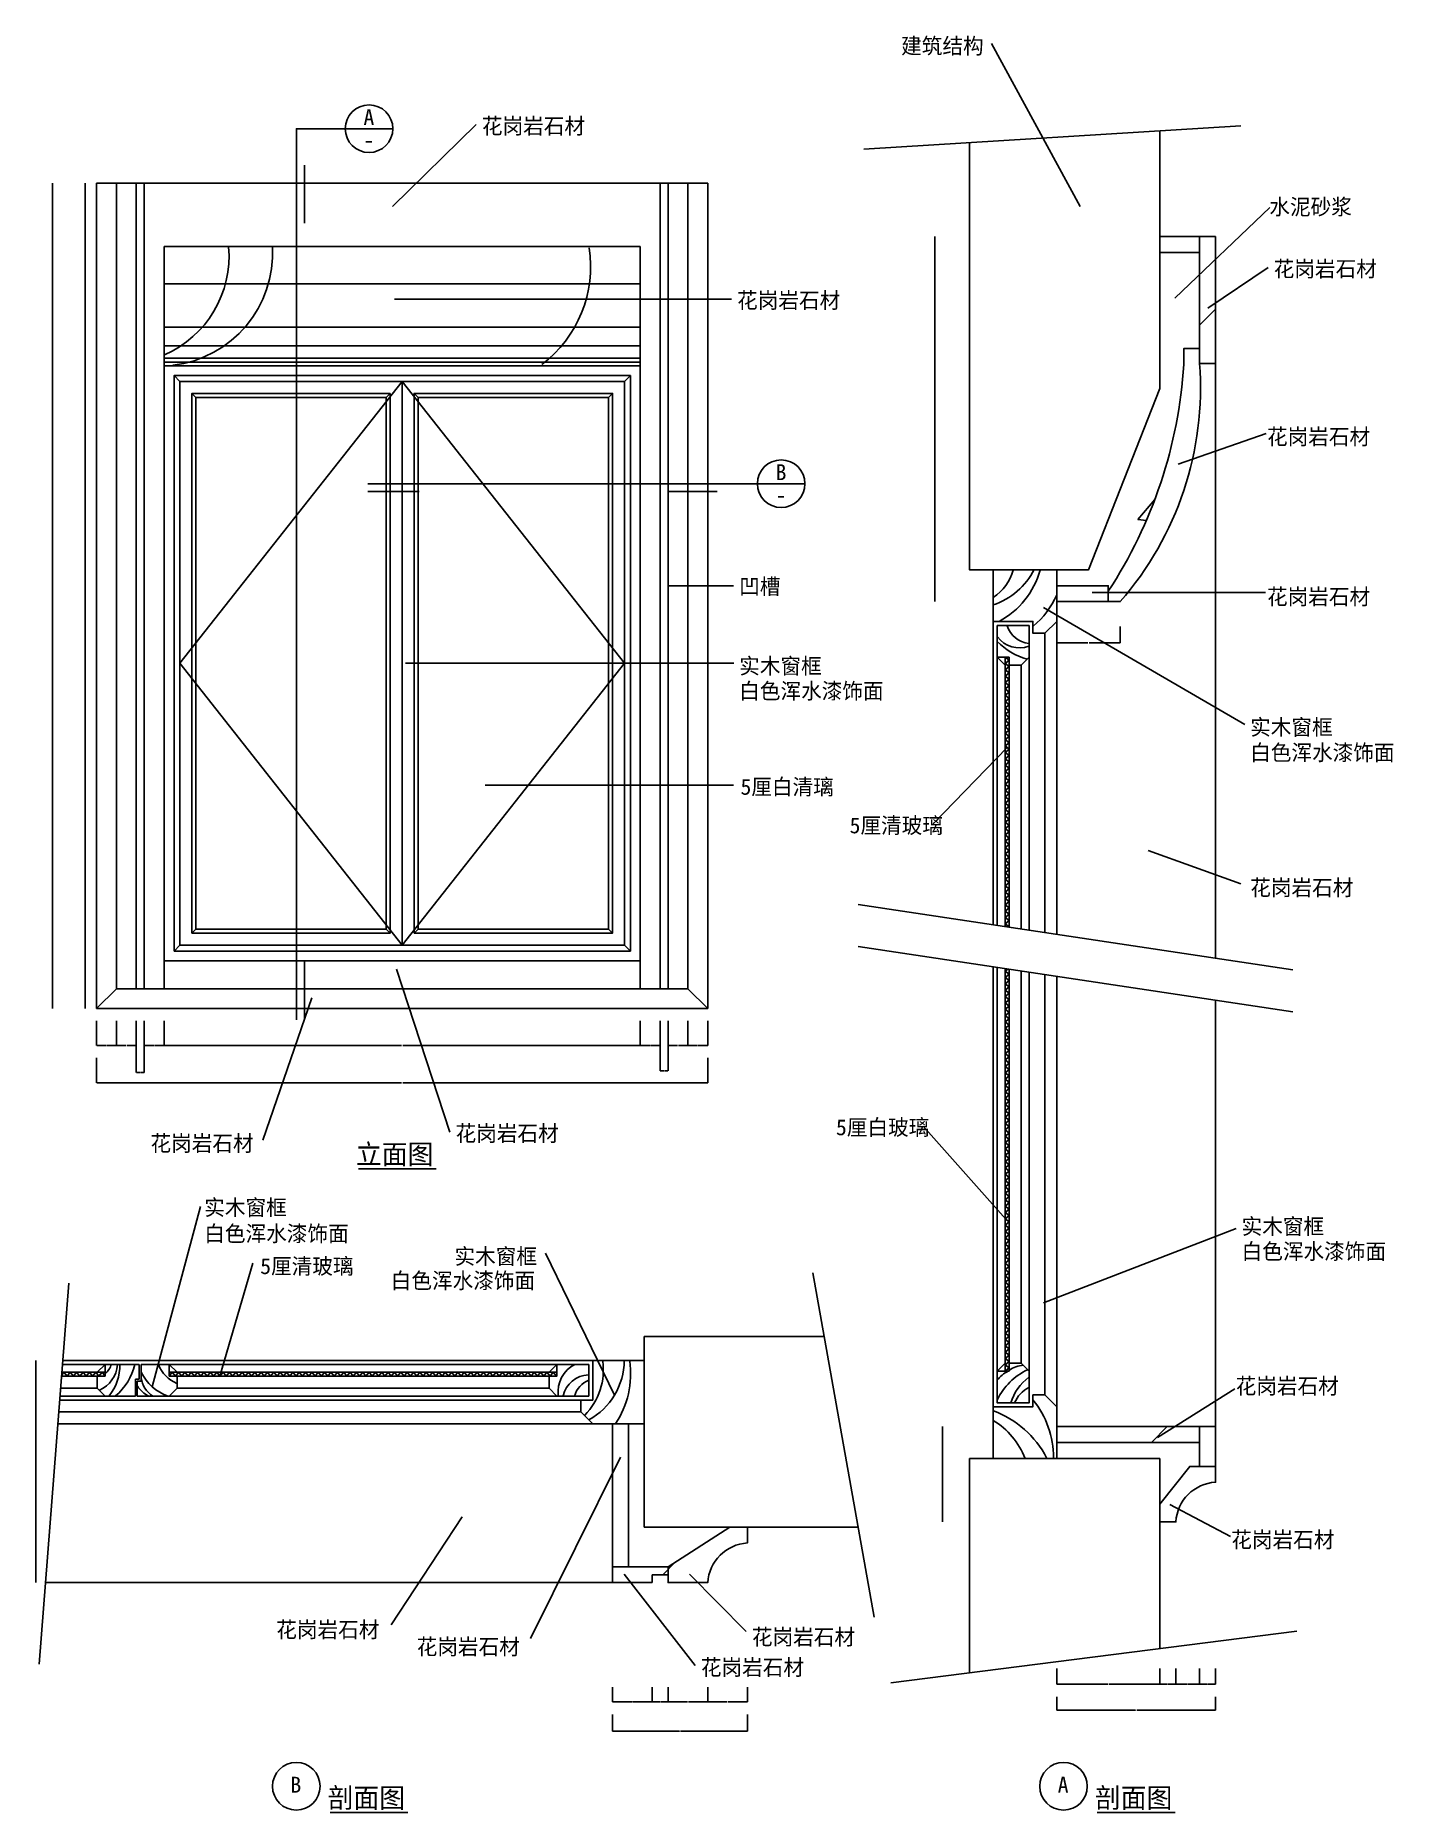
# Model space of a CAD drawing. Header units: metres. Extents: x 162 to 3584, y 246 to 4724.
import ezdxf

# ---------------------------------------------------------------- set-up
doc = ezdxf.new("R2010")
doc.units = ezdxf.units.M
for name, color, linetype in [('2', 2, 'Continuous'), ('3', 3, 'Continuous'), ('4', 4, 'Continuous'), ('7', 7, 'Continuous'), ('BH', 3, 'Continuous'), ('DIM', 3, 'Continuous'), ('TEXT', 3, 'Continuous')]:
    doc.layers.add(name, color=color, linetype=linetype)
doc.dimstyles.get("Standard").update_dxf_attribs({"dimtxt": 2.5, "dimasz": 2.5, "dimexe": 1.25, "dimexo": 0.625, "dimtad": 1, "dimcen": 2.5, "dimazin": 3, "dimtfac": 1, "dimtmove": 0, "dimatfit": 3})

# ---------------------------------------------------------------- blocks, each defined once
blk = doc.blocks.new('BH2')
at = {"layer": 'BH'}
blk.add_lwpolyline([(0, 32), (5, 28), (0, 24), (5, 20), (0, 16), (5, 12), (0, 8), (5, 4), (0, 0)], dxfattribs=at)
blk = doc.blocks.new('*D1')
for p, q in [((486.34, 2240.35), (486.34, 2178.84)), ((1686.34, 2240.35), (1686.34, 2178.84)), ((486.59, 2178.84), (1084.34, 2178.84)), ((1088.34, 2178.84), (1686.09, 2178.84))]:
    blk.add_line(p, q)
at = {"layer": 'Defpoints'}
for p in [(486.34, 2240.35), (1686.34, 2240.35), (486.34, 2178.84)]:
    blk.add_point(p, dxfattribs=at)
at = {"layer": 'DIM', "insert": (1086.34, 2178.84), "char_height": 1, "attachment_point": 5}
blk.add_mtext('1200', dxfattribs=at)
blk = doc.blocks.new('*D2')
for p, q in [((316.34, 2147.09), (316.34, 2084.32)), ((1856.34, 2147.09), (1856.34, 2084.32)), ((316.59, 2084.32), (1084.34, 2084.32)), ((1088.34, 2084.32), (1856.09, 2084.32))]:
    blk.add_line(p, q)
at = {"layer": 'Defpoints'}
for p in [(316.34, 2147.09), (1856.34, 2147.09), (316.34, 2084.32)]:
    blk.add_point(p, dxfattribs=at)
at = {"layer": 'DIM', "insert": (1086.34, 2084.32), "char_height": 1, "attachment_point": 5}
blk.add_mtext('1540', dxfattribs=at)
blk = doc.blocks.new('*D3')
for p, q in [((287.88, 3891.7), (287.88, 3141.7)), ((287.63, 3141.7), (287.38, 3141.7)), ((287.88, 2391.7), (287.88, 3141.7)), ((287.88, 3141.7), (287.88, 3141.7)), ((288.13, 3141.7), (288.38, 3141.7))]:
    blk.add_line(p, q)
at = {"layer": 'Defpoints'}
for p in [(287.88, 3891.7), (287.88, 3141.7), (287.88, 2391.7)]:
    blk.add_point(p, dxfattribs=at)
at = {"layer": 'DIM', "insert": (287.88, 3142.825), "char_height": 1, "attachment_point": 5}
blk.add_mtext('0', dxfattribs=at)
blk = doc.blocks.new('*D4')
for p, q in [((205.06, 4351.7), (205.06, 3311.7)), ((204.81, 3311.7), (204.56, 3311.7)), ((205.06, 2271.7), (205.06, 3311.7)), ((205.06, 3311.7), (205.06, 3311.7)), ((205.31, 3311.7), (205.56, 3311.7))]:
    blk.add_line(p, q)
at = {"layer": 'Defpoints'}
for p in [(205.06, 4351.7), (205.06, 3311.7), (205.06, 2271.7)]:
    blk.add_point(p, dxfattribs=at)
at = {"layer": 'DIM', "insert": (205.06, 3312.825), "char_height": 1, "attachment_point": 5}
blk.add_mtext('0', dxfattribs=at)
blk = doc.blocks.new('*D5')
for p, q in [((287.63, 2296.7), (287.38, 2296.7)), ((287.88, 2321.7), (287.88, 2296.7)), ((287.88, 2271.7), (287.88, 2296.7)), ((287.88, 2296.7), (287.88, 2296.7)), ((288.13, 2296.7), (288.38, 2296.7))]:
    blk.add_line(p, q)
at = {"layer": 'Defpoints'}
for p in [(287.88, 2321.7), (287.88, 2296.7), (287.88, 2271.7)]:
    blk.add_point(p, dxfattribs=at)
at = {"layer": 'DIM', "insert": (287.88, 2297.825), "char_height": 1, "attachment_point": 5}
blk.add_mtext('0', dxfattribs=at)
blk = doc.blocks.new('*D6')
for p, q in [((366.34, 2240.35), (366.34, 2178.84)), ((416.34, 2240.35), (416.34, 2178.84)), ((366.59, 2178.84), (390.34, 2178.84)), ((392.34, 2178.84), (416.09, 2178.84))]:
    blk.add_line(p, q)
at = {"layer": 'Defpoints'}
for p in [(366.34, 2240.35), (416.34, 2240.35), (366.34, 2178.84)]:
    blk.add_point(p, dxfattribs=at)
at = {"layer": 'DIM', "insert": (391.34, 2178.84), "char_height": 1, "attachment_point": 5}
blk.add_mtext('50', dxfattribs=at)
blk = doc.blocks.new('*D7')
for p, q in [((416.34, 2240.35), (416.34, 2110.33)), ((436.34, 2240.35), (436.34, 2110.33)), ((416.59, 2110.33), (425.34, 2110.33)), ((427.34, 2110.33), (436.09, 2110.33))]:
    blk.add_line(p, q)
at = {"layer": 'Defpoints'}
for p in [(416.34, 2240.35), (436.34, 2240.35), (416.34, 2110.33)]:
    blk.add_point(p, dxfattribs=at)
at = {"layer": 'DIM', "insert": (426.34, 2110.33), "char_height": 1, "attachment_point": 5}
blk.add_mtext('20', dxfattribs=at)
blk = doc.blocks.new('*D8')
for p, q in [((436.34, 2240.35), (436.34, 2178.84)), ((486.34, 2240.35), (486.34, 2178.84)), ((436.59, 2178.84), (460.34, 2178.84)), ((462.34, 2178.84), (486.09, 2178.84))]:
    blk.add_line(p, q)
at = {"layer": 'Defpoints'}
for p in [(436.34, 2240.35), (486.34, 2240.35), (436.34, 2178.84)]:
    blk.add_point(p, dxfattribs=at)
at = {"layer": 'DIM', "insert": (461.34, 2178.84), "char_height": 1, "attachment_point": 5}
blk.add_mtext('50', dxfattribs=at)
blk = doc.blocks.new('*D9')
for p, q in [((163.58, 1385.04), (163.58, 1305.04)), ((163.33, 1305.04), (163.08, 1305.04)), ((163.58, 1225.04), (163.58, 1305.04)), ((163.58, 1305.04), (163.58, 1305.04)), ((163.83, 1305.04), (164.08, 1305.04))]:
    blk.add_line(p, q)
at = {"layer": 'Defpoints'}
for p in [(163.58, 1385.04), (163.58, 1305.04), (163.58, 1225.04)]:
    blk.add_point(p, dxfattribs=at)
at = {"layer": 'DIM', "insert": (163.58, 1306.165), "char_height": 1, "attachment_point": 5}
blk.add_mtext('80', dxfattribs=at)
blk = doc.blocks.new('*D10')
for p, q in [((163.58, 1225.04), (163.58, 1095.04)), ((163.33, 1095.04), (163.08, 1095.04)), ((163.58, 965.04), (163.58, 1095.04)), ((163.58, 1095.04), (163.58, 1095.04)), ((163.83, 1095.04), (164.08, 1095.04))]:
    blk.add_line(p, q)
at = {"layer": 'Defpoints'}
for p in [(163.58, 1225.04), (163.58, 1095.04), (163.58, 965.04)]:
    blk.add_point(p, dxfattribs=at)
at = {"layer": 'DIM', "insert": (163.58, 1096.165), "char_height": 1, "attachment_point": 5}
blk.add_mtext('130', dxfattribs=at)
blk = doc.blocks.new('*D11')
for p, q in [((163.33, 945.04), (163.08, 945.04)), ((163.58, 965.04), (163.58, 945.04)), ((163.58, 925.04), (163.58, 945.04)), ((163.58, 945.04), (163.58, 945.04)), ((163.83, 945.04), (164.08, 945.04))]:
    blk.add_line(p, q)
at = {"layer": 'Defpoints'}
for p in [(163.58, 965.04), (163.58, 945.04), (163.58, 925.04)]:
    blk.add_point(p, dxfattribs=at)
at = {"layer": 'DIM', "insert": (163.58, 946.165), "char_height": 1, "attachment_point": 5}
blk.add_mtext('20', dxfattribs=at)
blk = doc.blocks.new('*D12')
for p, q in [((163.58, 925.04), (163.58, 875.04)), ((163.33, 875.04), (163.08, 875.04)), ((163.58, 825.04), (163.58, 875.04)), ((163.58, 875.04), (163.58, 875.04)), ((163.83, 875.04), (164.08, 875.04))]:
    blk.add_line(p, q)
at = {"layer": 'Defpoints'}
for p in [(163.58, 925.04), (163.58, 875.04), (163.58, 825.04)]:
    blk.add_point(p, dxfattribs=at)
at = {"layer": 'DIM', "insert": (163.58, 876.165), "char_height": 1, "attachment_point": 5}
blk.add_mtext('50 ', dxfattribs=at)
blk = doc.blocks.new('*D13')
for p, q in [((316.34, 2240.35), (316.34, 2178.84)), ((366.34, 2240.35), (366.34, 2178.84)), ((316.59, 2178.84), (340.34, 2178.84)), ((342.34, 2178.84), (366.09, 2178.84))]:
    blk.add_line(p, q)
at = {"layer": 'Defpoints'}
for p in [(316.34, 2240.35), (366.34, 2240.35), (316.34, 2178.84)]:
    blk.add_point(p, dxfattribs=at)
at = {"layer": 'DIM', "insert": (341.34, 2178.84), "char_height": 1, "attachment_point": 5}
blk.add_mtext('50', dxfattribs=at)
blk = doc.blocks.new('*D14')
for p, q in [((287.88, 2391.7), (287.88, 2356.7)), ((287.63, 2356.7), (287.38, 2356.7)), ((287.88, 2321.7), (287.88, 2356.7)), ((287.88, 2356.7), (287.88, 2356.7)), ((288.13, 2356.7), (288.38, 2356.7))]:
    blk.add_line(p, q)
at = {"layer": 'Defpoints'}
for p in [(287.88, 2391.7), (287.88, 2356.7), (287.88, 2321.7)]:
    blk.add_point(p, dxfattribs=at)
at = {"layer": 'DIM', "insert": (287.88, 2357.825), "char_height": 1, "attachment_point": 5}
blk.add_mtext('0', dxfattribs=at)
blk = doc.blocks.new('*D15')
for p, q in [((287.88, 4351.7), (287.88, 4271.7)), ((287.63, 4271.7), (287.38, 4271.7)), ((287.88, 4191.7), (287.88, 4271.7)), ((287.88, 4271.7), (287.88, 4271.7)), ((288.13, 4271.7), (288.38, 4271.7))]:
    blk.add_line(p, q)
at = {"layer": 'Defpoints'}
for p in [(287.88, 4351.7), (287.88, 4271.7), (287.88, 4191.7)]:
    blk.add_point(p, dxfattribs=at)
at = {"layer": 'DIM', "insert": (287.88, 4272.825), "char_height": 1, "attachment_point": 5}
blk.add_mtext('0', dxfattribs=at)
blk = doc.blocks.new('*D16')
for p, q in [((287.88, 4191.7), (287.88, 4041.7)), ((287.63, 4041.7), (287.38, 4041.7)), ((287.88, 3891.7), (287.88, 4041.7)), ((287.88, 4041.7), (287.88, 4041.7)), ((288.13, 4041.7), (288.38, 4041.7))]:
    blk.add_line(p, q)
at = {"layer": 'Defpoints'}
for p in [(287.88, 4191.7), (287.88, 4041.7), (287.88, 3891.7)]:
    blk.add_point(p, dxfattribs=at)
at = {"layer": 'DIM', "insert": (287.88, 4042.825), "char_height": 1, "attachment_point": 5}
blk.add_mtext('0', dxfattribs=at)
blk = doc.blocks.new('*D17')
for p, q in [((2735.77, 608.65), (2735.77, 569.15)), ((2995.77, 608.65), (2995.77, 569.15)), ((2736.02, 569.15), (2864.27, 569.15)), ((2867.27, 569.15), (2995.52, 569.15))]:
    blk.add_line(p, q)
at = {"layer": 'Defpoints'}
for p in [(2735.77, 608.65), (2995.77, 608.65), (2735.77, 569.15)]:
    blk.add_point(p, dxfattribs=at)
at = {"layer": 'DIM', "insert": (2865.77, 569.15), "char_height": 1, "attachment_point": 5}
blk.add_mtext('130', dxfattribs=at)
blk = doc.blocks.new('*D18')
for p, q in [((2735.77, 537.4), (2735.77, 503.77)), ((3135.77, 537.4), (3135.77, 503.77)), ((2736.02, 503.77), (2934.27, 503.77)), ((2937.27, 503.77), (3135.52, 503.77))]:
    blk.add_line(p, q)
at = {"layer": 'Defpoints'}
for p in [(2735.77, 537.4), (3135.77, 537.4), (2735.77, 503.77)]:
    blk.add_point(p, dxfattribs=at)
at = {"layer": 'DIM', "insert": (2935.77, 503.77), "char_height": 1, "attachment_point": 5}
blk.add_mtext('200', dxfattribs=at)
blk = doc.blocks.new('*D19')
for p, q in [((1856.41, 561.8), (1856.41, 524.44)), ((1956.41, 561.8), (1956.41, 524.44)), ((1856.66, 524.44), (1905.41, 524.44)), ((1907.41, 524.44), (1956.16, 524.44))]:
    blk.add_line(p, q)
at = {"layer": 'Defpoints'}
for p in [(1856.41, 561.8), (1956.41, 561.8), (1856.41, 524.44)]:
    blk.add_point(p, dxfattribs=at)
at = {"layer": 'DIM', "insert": (1906.41, 524.44), "char_height": 1, "attachment_point": 5}
blk.add_mtext('50', dxfattribs=at)
blk = doc.blocks.new('*D20')
for p, q in [((1616.41, 561.8), (1616.41, 524.44)), ((1716.41, 561.8), (1716.41, 524.44)), ((1616.66, 524.44), (1665.41, 524.44)), ((1667.41, 524.44), (1716.16, 524.44))]:
    blk.add_line(p, q)
at = {"layer": 'Defpoints'}
for p in [(1616.41, 561.8), (1716.41, 561.8), (1616.41, 524.44)]:
    blk.add_point(p, dxfattribs=at)
at = {"layer": 'DIM', "insert": (1666.41, 524.44), "char_height": 1, "attachment_point": 5}
blk.add_mtext('50', dxfattribs=at)
blk = doc.blocks.new('*D21')
for p, q in [((1716.41, 561.8), (1716.41, 524.44)), ((1756.41, 561.8), (1756.41, 524.44)), ((1716.66, 524.44), (1735.41, 524.44)), ((1737.41, 524.44), (1756.16, 524.44))]:
    blk.add_line(p, q)
at = {"layer": 'Defpoints'}
for p in [(1716.41, 561.8), (1756.41, 561.8), (1716.41, 524.44)]:
    blk.add_point(p, dxfattribs=at)
at = {"layer": 'DIM', "insert": (1736.41, 524.44), "char_height": 1, "attachment_point": 5}
blk.add_mtext('20', dxfattribs=at)
blk = doc.blocks.new('*D22')
for p, q in [((1756.41, 561.8), (1756.41, 524.44)), ((1856.41, 561.8), (1856.41, 524.44)), ((1756.66, 524.44), (1805.41, 524.44)), ((1807.41, 524.44), (1856.16, 524.44))]:
    blk.add_line(p, q)
at = {"layer": 'Defpoints'}
for p in [(1756.41, 561.8), (1856.41, 561.8), (1756.41, 524.44)]:
    blk.add_point(p, dxfattribs=at)
at = {"layer": 'DIM', "insert": (1806.41, 524.44), "char_height": 1, "attachment_point": 5}
blk.add_mtext('50', dxfattribs=at)
blk = doc.blocks.new('*D23')
for p, q in [((1616.41, 492.69), (1616.41, 450.35)), ((1956.41, 492.69), (1956.41, 450.35)), ((1616.66, 450.35), (1784.91, 450.35)), ((1787.91, 450.35), (1956.16, 450.35))]:
    blk.add_line(p, q)
at = {"layer": 'Defpoints'}
for p in [(1616.41, 492.69), (1956.41, 492.69), (1616.41, 450.35)]:
    blk.add_point(p, dxfattribs=at)
at = {"layer": 'DIM', "insert": (1786.41, 450.35), "char_height": 1, "attachment_point": 5}
blk.add_mtext('170', dxfattribs=at)
blk = doc.blocks.new('*D24')
for p, q in [((3095.73, 608.65), (3095.73, 569.15)), ((3135.77, 608.65), (3135.77, 569.15)), ((3095.98, 569.15), (3114.75, 569.15)), ((3116.75, 569.15), (3135.52, 569.15))]:
    blk.add_line(p, q)
at = {"layer": 'Defpoints'}
for p in [(3095.73, 608.65), (3135.77, 608.65), (3095.73, 569.15)]:
    blk.add_point(p, dxfattribs=at)
at = {"layer": 'DIM', "insert": (3115.75, 569.15), "char_height": 1, "attachment_point": 5}
blk.add_mtext('20', dxfattribs=at)
blk = doc.blocks.new('*D25')
for p, q in [((2995.77, 608.65), (2995.77, 569.15)), ((3035.77, 608.65), (3035.77, 569.15)), ((2996.02, 569.15), (3014.77, 569.15)), ((3016.77, 569.15), (3035.52, 569.15))]:
    blk.add_line(p, q)
at = {"layer": 'Defpoints'}
for p in [(2995.77, 608.65), (3035.77, 608.65), (2995.77, 569.15)]:
    blk.add_point(p, dxfattribs=at)
at = {"layer": 'DIM', "insert": (3015.77, 569.15), "char_height": 1, "attachment_point": 5}
blk.add_mtext('20', dxfattribs=at)
blk = doc.blocks.new('*D26')
for p, q in [((3035.77, 608.65), (3035.77, 569.15)), ((3095.73, 608.65), (3095.73, 569.15)), ((3036.02, 569.15), (3064.75, 569.15)), ((3066.75, 569.15), (3095.48, 569.15))]:
    blk.add_line(p, q)
at = {"layer": 'Defpoints'}
for p in [(3035.77, 608.65), (3095.73, 608.65), (3035.77, 569.15)]:
    blk.add_point(p, dxfattribs=at)
at = {"layer": 'DIM', "insert": (3065.75, 569.15), "char_height": 1, "attachment_point": 5}
blk.add_mtext('30', dxfattribs=at)
blk = doc.blocks.new('*D27')
for p, q in [((2428.48, 3897.33), (2428.48, 3597.33)), ((2428.23, 3597.33), (2427.98, 3597.33)), ((2428.48, 3297.33), (2428.48, 3597.33)), ((2428.48, 3597.33), (2428.48, 3597.33)), ((2428.73, 3597.33), (2428.98, 3597.33))]:
    blk.add_line(p, q)
at = {"layer": 'Defpoints'}
for p in [(2428.48, 3897.33), (2428.48, 3597.33), (2428.48, 3297.33)]:
    blk.add_point(p, dxfattribs=at)
at = {"layer": 'DIM', "insert": (2428.48, 3598.455), "char_height": 1, "attachment_point": 5}
blk.add_mtext('300', dxfattribs=at)
blk = doc.blocks.new('*D28')
for p, q in [((2447.93, 1218.07), (2447.93, 1148.07)), ((2447.68, 1148.07), (2447.43, 1148.07)), ((2447.93, 1078.07), (2447.93, 1148.07)), ((2447.93, 1148.07), (2447.93, 1148.07)), ((2448.18, 1148.07), (2448.43, 1148.07))]:
    blk.add_line(p, q)
at = {"layer": 'Defpoints'}
for p in [(2447.93, 1218.07), (2447.93, 1148.07), (2447.93, 1078.07)]:
    blk.add_point(p, dxfattribs=at)
at = {"layer": 'DIM', "insert": (2447.93, 1149.195), "char_height": 1, "attachment_point": 5}
blk.add_mtext('70', dxfattribs=at)
blk = doc.blocks.new('*D29')
for p, q in [((2447.93, 1078.07), (2447.93, 1028.07)), ((2447.68, 1028.07), (2447.43, 1028.07)), ((2447.93, 978.07), (2447.93, 1028.07)), ((2447.93, 1028.07), (2447.93, 1028.07)), ((2448.18, 1028.07), (2448.43, 1028.07))]:
    blk.add_line(p, q)
at = {"layer": 'Defpoints'}
for p in [(2447.93, 1078.07), (2447.93, 1028.07), (2447.93, 978.07)]:
    blk.add_point(p, dxfattribs=at)
at = {"layer": 'DIM', "insert": (2447.93, 1029.195), "char_height": 1, "attachment_point": 5}
blk.add_mtext('50', dxfattribs=at)
blk = doc.blocks.new('*D30')
for p, q in [((1806.34, 2240.35), (1806.34, 2178.84)), ((1856.34, 2240.35), (1856.34, 2178.84)), ((1806.59, 2178.84), (1830.34, 2178.84)), ((1832.34, 2178.84), (1856.09, 2178.84))]:
    blk.add_line(p, q)
at = {"layer": 'Defpoints'}
for p in [(1806.34, 2240.35), (1856.34, 2240.35), (1806.34, 2178.84)]:
    blk.add_point(p, dxfattribs=at)
at = {"layer": 'DIM', "insert": (1831.34, 2178.84), "char_height": 1, "attachment_point": 5}
blk.add_mtext('50', dxfattribs=at)
blk = doc.blocks.new('*D31')
for p, q in [((1686.34, 2240.35), (1686.34, 2178.84)), ((1736.34, 2240.35), (1736.34, 2178.84)), ((1686.59, 2178.84), (1710.34, 2178.84)), ((1712.34, 2178.84), (1736.09, 2178.84))]:
    blk.add_line(p, q)
at = {"layer": 'Defpoints'}
for p in [(1686.34, 2240.35), (1736.34, 2240.35), (1686.34, 2178.84)]:
    blk.add_point(p, dxfattribs=at)
at = {"layer": 'DIM', "insert": (1711.34, 2178.84), "char_height": 1, "attachment_point": 5}
blk.add_mtext('50', dxfattribs=at)
blk = doc.blocks.new('*D32')
for p, q in [((1736.34, 2240.35), (1736.34, 2114.51)), ((1756.34, 2240.35), (1756.34, 2114.51)), ((1736.59, 2114.51), (1745.34, 2114.51)), ((1747.34, 2114.51), (1756.09, 2114.51))]:
    blk.add_line(p, q)
at = {"layer": 'Defpoints'}
for p in [(1736.34, 2240.35), (1756.34, 2240.35), (1736.34, 2114.51)]:
    blk.add_point(p, dxfattribs=at)
at = {"layer": 'DIM', "insert": (1746.34, 2114.51), "char_height": 1, "attachment_point": 5}
blk.add_mtext('20', dxfattribs=at)
blk = doc.blocks.new('*D33')
for p, q in [((1756.34, 2240.35), (1756.34, 2178.84)), ((1806.34, 2240.35), (1806.34, 2178.84)), ((1756.59, 2178.84), (1780.34, 2178.84)), ((1782.34, 2178.84), (1806.09, 2178.84))]:
    blk.add_line(p, q)
at = {"layer": 'Defpoints'}
for p in [(1756.34, 2240.35), (1806.34, 2240.35), (1756.34, 2178.84)]:
    blk.add_point(p, dxfattribs=at)
at = {"layer": 'DIM', "insert": (1781.34, 2178.84), "char_height": 1, "attachment_point": 5}
blk.add_mtext('50', dxfattribs=at)
blk = doc.blocks.new('*D34')
for p, q in [((2735.77, 3234.21), (2735.77, 3193.51)), ((2895.77, 3234.21), (2895.77, 3193.51)), ((2736.02, 3193.51), (2814.27, 3193.51)), ((2817.27, 3193.51), (2895.52, 3193.51))]:
    blk.add_line(p, q)
at = {"layer": 'Defpoints'}
for p in [(2735.77, 3234.21), (2895.77, 3234.21), (2735.77, 3193.51)]:
    blk.add_point(p, dxfattribs=at)
at = {"layer": 'DIM', "insert": (2815.77, 3193.51), "char_height": 1, "attachment_point": 5}
blk.add_mtext('80 ', dxfattribs=at)
blk = doc.blocks.new('*D35')
for p, q in [((2428.48, 4217.33), (2428.48, 4057.33)), ((2428.23, 4057.33), (2427.98, 4057.33)), ((2428.48, 3897.33), (2428.48, 4057.33)), ((2428.48, 4057.33), (2428.48, 4057.33)), ((2428.73, 4057.33), (2428.98, 4057.33))]:
    blk.add_line(p, q)
at = {"layer": 'Defpoints'}
for p in [(2428.48, 4217.33), (2428.48, 4057.33), (2428.48, 3897.33)]:
    blk.add_point(p, dxfattribs=at)
at = {"layer": 'DIM', "insert": (2428.48, 4058.455), "char_height": 1, "attachment_point": 5}
blk.add_mtext('160', dxfattribs=at)

msp = doc.modelspace()

# ---------------------------------------------------------------- hatches: boundary and pattern name
at = {"layer": 'BH'}
h = msp.add_hatch(dxfattribs=at)
h.set_pattern_fill('ANSI31', scale=1000)
h.paths.add_polyline_path([(2995.77, 4483.78), (2515.77, 4453.8), (2515.77, 3377.33), (2815.77, 3377.33), (2995.77, 3834.53)])
h = msp.add_hatch(dxfattribs=at)
h.set_pattern_fill('ANSI33', scale=200)
h.paths.add_polyline_path([(3095.77, 4177.33), (3095.77, 4217.33), (2995.77, 4217.33), (2995.77, 4177.33)])
h.paths.add_polyline_path([(3135.77, 4217.33), (3095.77, 4217.33), (3095.77, 3897.33), (3135.77, 3897.33)])
h.paths.add_polyline_path([(3095.77, 3897.33), (3095.77, 3934.64), (3055.86, 3934.64), (3055.86, 3894.64, -0.13), (2865.46, 3323.43), (2865.46, 3297.33), (2895.77, 3297.33, 0.2)])
h.paths.add_polyline_path([(2735.77, 3337.33), (2735.77, 3297.33), (2865.46, 3297.33), (2865.46, 3337.33)])
h = msp.add_hatch(dxfattribs=at)
h.set_pattern_fill('AR-CONC', scale=10)
h.paths.add_polyline_path([(2995.77, 3834.53), (2815.77, 3377.33), (2735.77, 3377.33), (2735.77, 3337.33), (2865.46, 3337.33), (2865.46, 3323.43, 0.13), (3055.86, 3894.64), (3055.86, 3934.64), (3095.77, 3934.64), (3095.77, 4177.33), (2995.77, 4177.33)])
h = msp.add_hatch(dxfattribs=at)
h.set_pattern_fill('AR-RROOF', scale=300)
h.paths.add_polyline_path([(1046.34, 3811.7), (566.34, 3811.7), (566.34, 2471.7), (1046.34, 2471.7)])
h.paths.add_polyline_path([(1606.34, 3811.7), (1126.34, 3811.7), (1126.34, 2471.7), (1606.34, 2471.7)])
h = msp.add_hatch(dxfattribs=at)
h.set_pattern_fill('ANSI31', scale=1000)
h.paths.add_polyline_path([(2149.53, 1445.04), (1696.41, 1445.04), (1696.41, 965.04), (2234.98, 965.04)])
h = msp.add_hatch(dxfattribs=at)
h.set_pattern_fill('ANSI33', scale=200)
h.paths.add_polyline_path([(1716.41, 825.04), (1716.41, 845.04), (1756.41, 845.04), (1756.41, 865.04), (1616.41, 865.04), (1616.41, 825.04)])
h.paths.add_polyline_path([(1956.41, 925.04), (1956.41, 965.04), (1911.56, 965.04), (1756.41, 865.04), (1756.41, 825.04), (1856.41, 825.04, -0.38)])
h.paths.add_polyline_path([(1616.41, 865.04), (1656.41, 865.04), (1656.41, 1225.04), (1616.41, 1225.04)])
h = msp.add_hatch(dxfattribs=at)
h.set_pattern_fill('AR-CONC', scale=10)
h.paths.add_polyline_path([(1696.41, 965.04), (1696.41, 1225.04), (1656.41, 1225.04), (1656.41, 865.04), (1756.41, 865.04), (1911.56, 965.04)])
h = msp.add_hatch(dxfattribs=at)
h.set_pattern_fill('ANSI33', scale=200)
h.paths.add_polyline_path([(3095.77, 1178.07), (3095.77, 1218.07), (2735.77, 1218.07), (2735.77, 1178.07)])
h.paths.add_polyline_path([(3095.77, 1118.07), (3135.77, 1118.07), (3135.77, 1218.07), (3095.77, 1218.07)])
h.paths.add_polyline_path([(3135.77, 1078.07), (3135.77, 1118.07), (3070.92, 1118.07), (2995.77, 1022.92), (2995.77, 978.07), (3035.77, 978.07, -0.38)])
h = msp.add_hatch(dxfattribs=at)
h.set_pattern_fill('AR-CONC', scale=10)
h.paths.add_polyline_path([(2735.77, 1178.07), (2735.77, 1138.07), (2995.77, 1138.07), (2995.77, 1022.92), (3070.92, 1118.07), (3095.77, 1118.07), (3095.77, 1178.07)])
h = msp.add_hatch(dxfattribs=at)
h.set_pattern_fill('ANSI31', scale=1000)
h.paths.add_polyline_path([(2515.77, 597.83), (2995.77, 658.93), (2995.77, 1138.07), (2515.77, 1138.07)])

# ---------------------------------------------------------------- linework, layer by layer
at = {"layer": '2'}
for p, q in [((1696.41, 1445.04), (2149.53, 1445.04)), ((1696.41, 965.04), (1696.41, 1445.04)), ((2515.77, 597.83), (2515.77, 1138.07)), ((2995.77, 1138.07), (2515.77, 1138.07)), ((2995.77, 658.93), (2995.77, 1138.07)), ((1696.41, 965.04), (2234.98, 965.04))]:
    msp.add_line(p, q, dxfattribs=at)
msp.add_lwpolyline([(2995.77, 4483.78), (2995.77, 3834.53), (2815.77, 3377.33), (2515.77, 3377.33), (2515.77, 4453.8)], dxfattribs=at)
at = {"layer": '3'}
for p, q in [((2249.55, 4437.17), (3199.44, 4496.5)), ((416.34, 4351.7), (416.34, 2321.7)), ((436.34, 4351.7), (436.34, 2321.7)), ((1736.34, 2321.7), (1736.34, 4351.7)), ((1756.34, 2321.7), (1756.34, 4351.7)), ((486.34, 4098.13), (1686.34, 4098.13)), ((486.34, 3989.15), (1686.34, 3989.15)), ((486.34, 3941.69), (1686.34, 3941.69)), ((486.34, 3910.79), (1686.34, 3910.79)), ((486.34, 3900.15), (1686.34, 3900.15)), ((511.34, 3866.7), (526.34, 3851.7)), ((1646.34, 3851.7), (1661.34, 3866.7)), ((566.34, 3811.7), (556.34, 3821.7)), ((1046.34, 3811.7), (1056.34, 3821.7)), ((1126.34, 3811.7), (1116.34, 3821.7)), ((1606.34, 3811.7), (1616.34, 3821.7)), ((1981.27, 3594.26), (999.52, 3594.26)), ((2705.77, 3217.33), (2705.77, 2463.25)), ((2645.77, 3137.33), (2645.77, 2472.28)), ((2235.51, 2534), (3330.94, 2369.2)), ((556.34, 2461.7), (566.34, 2471.7)), ((1045.8, 2471.7), (1056.34, 2461.7)), ((1116.34, 2461.7), (1126.34, 2471.7)), ((1606.34, 2471.7), (1616.34, 2461.7)), ((511.34, 2416.7), (526.34, 2431.7)), ((1646.34, 2431.7), (1661.34, 2416.7)), ((2235.51, 2428.06), (3330.94, 2263.25)), ((2645.77, 2366.33), (2645.77, 1378.07)), ((2705.77, 2357.31), (2705.77, 1298.07)), ((366.34, 2321.7), (316.34, 2271.7)), ((1806.34, 2321.7), (1856.34, 2271.7)), ((171.88, 619.26), (246.44, 1579.65)), ((2275.35, 738.29), (2120.88, 1605.99)), ((318.04, 1315.04), (225.9, 1315.04)), ((518.91, 1315.04), (1456.41, 1315.04)), ((221.24, 1255.04), (1536.41, 1255.04)), ((2317.31, 572.57), (3341.03, 702.87))]:
    msp.add_line(p, q, dxfattribs=at)
for points in [[(511.34, 2416.7), (1661.34, 2416.7), (1661.34, 3866.7), (511.34, 3866.7)], [(1056.34, 3821.7), (556.34, 3821.7), (556.34, 2461.7), (1056.34, 2461.7)], [(1116.34, 2461.7), (1616.34, 2461.7), (1616.34, 3821.7), (1116.34, 3821.7)]]:
    msp.add_lwpolyline(points, close=True, dxfattribs=at)
msp.add_lwpolyline([(1086.34, 3851.7), (526.34, 3141.7), (1086.34, 2431.7), (1646.34, 3141.7), (1086.34, 3851.7)], dxfattribs=at)
for centre, radius, start, end in [((378.91, 4167.34), 271.08, 293.6, 5.09), ((475.25, 4175.25), 284.54, 276.66, 3.25), ((1251.5, 4141.74), 309.65, 307.11, 8.71)]:
    msp.add_arc(centre, radius, start, end, dxfattribs=at)
at = {"layer": '4'}
for p, q in [((1856.34, 4351.7), (316.34, 4351.7)), ((316.34, 4351.7), (316.34, 2271.7)), ((1856.34, 2271.7), (1856.34, 4351.7)), ((2995.77, 4217.33), (3135.77, 4217.33)), ((3095.77, 4217.33), (3095.77, 3897.33)), ((3135.77, 4217.33), (3135.77, 3897.33)), ((486.34, 4191.7), (1686.34, 4191.7)), ((486.34, 3891.7), (486.34, 4191.7)), ((1686.34, 3891.7), (1686.34, 4191.7)), ((2995.77, 4177.33), (3095.77, 4177.33)), ((3095.77, 3897.33), (3135.77, 3897.33)), ((1086.34, 3851.7), (1086.34, 2431.7)), ((2575.77, 3247.33), (2575.77, 2482.81)), ((2585.77, 3237.33), (2585.77, 3157.33)), ((2585.77, 3237.33), (2665.77, 3237.33)), ((2665.77, 3237.33), (2665.77, 3157.33)), ((2735.77, 3247.33), (2735.77, 2458.74)), ((2585.77, 3157.33), (2585.77, 2481.3)), ((2585.77, 3157.33), (2605.77, 3137.33)), ((2605.77, 3157.33), (2585.77, 3157.33)), ((2615.77, 3137.33), (2645.77, 3137.33)), ((2665.77, 3157.33), (2645.77, 3137.33)), ((2665.77, 3157.33), (2665.77, 2469.27)), ((486.34, 2391.7), (486.34, 2321.7)), ((1686.34, 2391.7), (1686.34, 2321.7)), ((2575.77, 2376.86), (2575.77, 1268.07)), ((2585.77, 2375.36), (2585.77, 1358.07)), ((2665.77, 2363.32), (2665.77, 1358.07)), ((2735.77, 2352.79), (2735.77, 1268.07)), ((316.34, 2271.7), (1856.34, 2271.7)), ((338.04, 1375.04), (230.56, 1375.04)), ((231.33, 1385.04), (1566.41, 1385.04)), ((338.04, 1375.04), (318.04, 1355.04)), ((318.04, 1345.04), (318.04, 1315.04)), ((423.91, 1375.04), (338.04, 1375.04)), ((338.04, 1355.04), (338.04, 1375.04)), ((423.91, 1337.54), (423.91, 1375.04)), ((428.91, 1332.54), (428.91, 1375.04)), ((428.91, 1375.04), (498.91, 1375.04)), ((498.91, 1375.04), (1476.41, 1375.04)), ((498.91, 1355.04), (498.91, 1375.04)), ((498.91, 1375.04), (518.91, 1355.04)), ((518.91, 1345.04), (518.91, 1315.04)), ((1476.41, 1375.04), (1456.41, 1355.04)), ((1456.41, 1345.04), (1456.41, 1315.04)), ((1476.41, 1355.04), (1476.41, 1375.04)), ((1556.41, 1375.04), (1476.41, 1375.04)), ((1556.41, 1375.04), (1556.41, 1295.04)), ((1696.41, 1385.04), (1696.41, 1225.04)), ((2605.77, 1358.07), (2585.77, 1358.07)), ((338.04, 1295.04), (318.04, 1315.04)), ((423.91, 1337.54), (413.91, 1337.54)), ((413.91, 1337.54), (413.91, 1295.04)), ((418.91, 1332.54), (428.91, 1332.54)), ((418.91, 1332.54), (418.91, 1295.04)), ((498.91, 1295.04), (518.91, 1315.04)), ((1476.41, 1295.04), (1456.41, 1315.04)), ((1536.41, 1285.04), (223.57, 1285.04)), ((338.04, 1295.04), (224.35, 1295.04)), ((413.91, 1295.04), (338.04, 1295.04)), ((418.91, 1295.04), (498.91, 1295.04)), ((498.91, 1295.04), (1476.41, 1295.04)), ((1556.41, 1295.04), (1476.41, 1295.04)), ((218.91, 1225.04), (1566.41, 1225.04)), ((1616.41, 1225.04), (1616.41, 825.04)), ((1656.41, 1225.04), (1656.41, 865.04)), ((3095.77, 1218.07), (3095.77, 1118.07)), ((2735.77, 1178.07), (3095.77, 1178.07)), ((1616.41, 865.04), (1756.41, 865.04)), ((1616.41, 825.04), (1716.41, 825.04)), ((1716.41, 845.04), (1756.41, 845.04)), ((1716.41, 845.04), (1716.41, 825.04))]:
    msp.add_line(p, q, dxfattribs=at)
for points in [[(2735.77, 3297.33), (2895.77, 3297.33, 0.2), (3095.77, 3897.33, 0.2)], [(2865.46, 3323.43, 0.13), (3055.86, 3894.64), (3055.86, 3934.64), (3095.77, 3934.64)], [(2995.77, 978.07), (3035.77, 978.07, -0.38), (3135.77, 1078.07), (3135.77, 1218.07), (2735.77, 1218.07)], [(1956.41, 965.04), (1956.41, 925.04, 0.38), (1856.41, 825.04), (1756.41, 825.04), (1756.41, 865.04), (1911.56, 965.04)]]:
    msp.add_lwpolyline(points, format="xyb", dxfattribs=at)
for points in [[(486.34, 2391.7), (1686.34, 2391.7), (1686.34, 3891.7), (486.34, 3891.7)], [(526.34, 2431.7), (1646.34, 2431.7), (1646.34, 3851.7), (526.34, 3851.7)], [(2575.77, 3377.33), (2575.77, 3247.33), (2675.77, 3247.33), (2675.77, 3217.33), (2705.77, 3217.33), (2735.77, 3247.33), (2735.77, 3377.33)], [(1696.41, 1225.04), (1566.41, 1225.04), (1536.41, 1255.04), (1536.41, 1285.04), (1566.41, 1285.04), (1566.41, 1385.04), (1696.41, 1385.04)], [(2575.77, 1138.07), (2575.77, 1268.07), (2675.77, 1268.07), (2675.77, 1298.07), (2705.77, 1298.07), (2735.77, 1268.07), (2735.77, 1138.07)]]:
    msp.add_lwpolyline(points, close=True, dxfattribs=at)
for points in [[(2735.77, 3337.33), (2865.46, 3337.33), (2865.46, 3297.33)], [(2615.77, 1378.07), (2645.77, 1378.07), (2665.77, 1358.07), (2665.77, 1278.07), (2585.77, 1278.07), (2585.77, 1358.07), (2605.77, 1378.07)], [(3135.77, 1118.07), (3070.92, 1118.07), (2995.77, 1022.92)]]:
    msp.add_lwpolyline(points, dxfattribs=at)
at = {"layer": '7'}
for p, q in [((366.34, 4351.7), (366.34, 2321.7)), ((1806.34, 2321.7), (1806.34, 4351.7)), ((3135.77, 3897.33), (3135.77, 2398.56)), ((2605.77, 3157.33), (2605.77, 2478.3)), ((2615.77, 3157.33), (2605.77, 3157.33)), ((2615.77, 3157.33), (2615.77, 2476.79)), ((2605.77, 2372.35), (2605.77, 1358.07)), ((2615.77, 2370.85), (2615.77, 1358.07)), ((366.34, 2321.7), (1806.34, 2321.7)), ((3135.77, 2292.62), (3135.77, 1218.07)), ((338.04, 1345.04), (228.23, 1345.04)), ((338.04, 1355.04), (229, 1355.04)), ((338.04, 1345.04), (338.04, 1355.04)), ((498.91, 1355.04), (1476.41, 1355.04)), ((498.91, 1345.04), (498.91, 1355.04)), ((498.91, 1345.04), (1476.41, 1345.04)), ((1476.41, 1345.04), (1476.41, 1355.04)), ((2615.77, 1358.07), (2605.77, 1358.07)), ((187.86, 825.04), (1616.41, 825.04))]:
    msp.add_line(p, q, dxfattribs=at)
for points in [[(1046.34, 3811.7), (566.34, 3811.7), (566.34, 2471.7), (1046.34, 2471.7)], [(1126.34, 2471.7), (1606.34, 2471.7), (1606.34, 3811.7), (1126.34, 3811.7)]]:
    msp.add_lwpolyline(points, close=True, dxfattribs=at)
at = {"layer": 'BH'}
for points in [[(2615.2, 2476.88), (2615.77, 2477.33), (2605.77, 2485.33), (2615.77, 2493.33), (2605.77, 2501.33), (2615.77, 2509.33), (2605.77, 2517.33)], [(2605.77, 2350.07), (2615.77, 2358.07), (2605.77, 2366.07), (2612.38, 2371.36)], [(2605.77, 2142.07), (2615.77, 2150.07), (2605.77, 2158.07)], [(2605.77, 2142.07), (2615.77, 2134.07), (2605.77, 2126.07)], [(228.46, 1348.06), (234.04, 1355.04), (242.04, 1345.04), (250.04, 1355.04), (258.04, 1345.04), (266.04, 1355.04), (274.04, 1345.04)], [(1476.41, 1346.92), (1474.91, 1345.04), (1466.91, 1355.04), (1458.91, 1345.04)]]:
    msp.add_lwpolyline(points, dxfattribs=at)
for centre, radius, start, end in [((2518.83, 3459.38), 179.72, 288.3, 333.1), ((2504.21, 3412.68), 127.18, 304.3, 343.61), ((2489.18, 3433.51), 212.28, 298.66, 344.33), ((2543.46, 3398.08), 209.9, 309.14, 336.36), ((2671.4, 3254.82), 63.33, 197.08, 264.43), ((2700.2, 3304.6), 157.06, 223.26, 255.52), ((2641.76, 3250.38), 69.73, 217.25, 290.06), ((291.82, 1380.66), 77.41, 294.09, 355.32), ((298.51, 1394.09), 58.4, 312.66, 341.37), ((249.3, 1373.28), 125.59, 321.76, 0.78), ((269.48, 1407.39), 146.54, 310.25, 347.14), ((534.03, 1406.08), 116.94, 205.66, 251.45), ((551.79, 1406.31), 85.79, 201.88, 247.15), ((1556.62, 1305.92), 77.56, 116.97, 187.43), ((1557.53, 1281.47), 67.02, 91.47, 168.01), ((1429.12, 1361.57), 164.1, 315.56, 8.36), ((1474, 1385.98), 171.84, 298.62, 359.6), ((1435.62, 1351.11), 226.3, 326.15, 8.22), ((2732.83, 1214.54), 163.25, 115.66, 154.12), ((2646.6, 1290.04), 75.63, 116.28, 143.3), ((2653.13, 1312.35), 60.3, 91.62, 127.85), ((477.25, 1357.32), 68.86, 212.69, 244.42), ((493.45, 1349.59), 65.1, 187.39, 236.65), ((1578.41, 1279.27), 59.95, 111.53, 164.75), ((2741.1, 1241.02), 126.65, 126.76, 162.9), ((2705.5, 1243.41), 83.85, 118.41, 155.66), ((2489.36, 1025.15), 248.64, 27.37, 69.57), ((2497.51, 1139.78), 230.25, 359.92, 39.26), ((2473.26, 1067.09), 195.82, 21.25, 58.44)]:
    msp.add_arc(centre, radius, start, end, dxfattribs=at)
at = {"layer": 'DIM'}
for points in [[(819.83, 2242.92), (819.83, 4488.89), (942.8, 4488.89)], [(942.8, 4488.89), (1062.8, 4488.89)], [(839.83, 4251.11), (839.83, 4397.22)], [(1981.27, 3594.26), (2101.27, 3594.26)], [(999.99, 3574.26), (1129.36, 3574.26)], [(1755.23, 3574.26), (1879.66, 3574.26)], [(839.83, 2246.29), (839.83, 2392.4)]]:
    msp.add_lwpolyline(points, dxfattribs=at)
for centre in [(1002.8, 4488.89), (2041.27, 3594.26)]:
    msp.add_circle(centre, 60, dxfattribs=at)
at = {"layer": 'TEXT'}
for p, q in [((975.92, 1867.72), (1171.84, 1867.72)), ((904.66, 245.88), (1100.57, 245.88)), ((2837.93, 245.88), (3033.85, 245.88))]:
    msp.add_line(p, q, dxfattribs=at)
for centre in [(819.47, 311.88), (2752.75, 311.88)]:
    msp.add_circle(centre, 60, dxfattribs=at)

# ---------------------------------------------------------------- block references
at = {"layer": '3', "yscale": 2, "zscale": 2}
for p, xscale, rotation in [((2605.77, 3157.33), -2, 180), ((2605.77, 3029.33), -2, 180), ((2605.77, 2901.33), -2, 180), ((2605.77, 2773.33), -2, 180), ((2605.77, 2645.33), -2, 180), ((2605.77, 2286.07), -2, 180), ((2605.77, 2126.07), -2, 180), ((2605.77, 1998.07), -2, 180), ((2605.77, 1870.07), -2, 180), ((2605.77, 1742.07), -2, 180), ((2605.77, 1614.07), -2, 180), ((2605.77, 1486.07), -2, 180), ((274.04, 1345.04), -2, 270), ((562.91, 1345.04), 2, 90), ((562.91, 1345.04), -2, 270), ((690.91, 1345.04), 2, 90), ((690.91, 1345.04), -2, 270), ((818.91, 1345.04), 2, 90), ((818.91, 1345.04), -2, 270), ((946.91, 1345.04), 2, 90), ((946.91, 1345.04), -2, 270), ((1074.91, 1345.04), 2, 90), ((1074.91, 1345.04), -2, 270), ((1202.91, 1345.04), 2, 90), ((1202.91, 1345.04), -2, 270), ((1330.91, 1345.04), 2, 90), ((1330.91, 1345.04), -2, 270), ((1458.91, 1345.04), 2, 90)]:
    msp.add_blockref('BH2', p, dxfattribs=dict(at, xscale=xscale, rotation=rotation))
at = {"layer": '3', "xscale": 2, "yscale": 2, "zscale": 2}
for p in [(2605.77, 3029.33), (2605.77, 2901.33), (2605.77, 2773.33), (2605.77, 2645.33), (2605.77, 2517.33), (2605.77, 2286.07), (2605.77, 2158.07), (2605.77, 1998.07), (2605.77, 1870.07), (2605.77, 1742.07), (2605.77, 1614.07), (2605.77, 1486.07), (2605.77, 1358.07)]:
    msp.add_blockref('BH2', p, dxfattribs=at)

# ---------------------------------------------------------------- texts
at = {"layer": 'DIM'}
for s, p in [('A', (988.81, 4497.95)), ('-', (988.71, 4440.62)), ('B', (2027.28, 3603.33)), ('-', (2027.18, 3546))]:
    msp.add_text(s, height=40, dxfattribs=at).set_placement(p)
at = {"layer": 'TEXT'}
for s, height, p in [('建筑结构', 40, (2343.53, 4677.54)), ('花岗岩石材', 40, (1287.11, 4475.83)), ('水泥砂浆', 40, (3271.35, 4272.02)), ('花岗岩石材', 40, (3282.25, 4115.78)), ('花岗岩石材', 40, (1930.16, 4036.47)), ('花岗岩石材', 40, (3265.4, 3692.79)), ('凹槽', 40, (1935.47, 3315.42)), ('花岗岩石材', 40, (3265.4, 3289.48)), ('实木窗框', 40, (1935.47, 3114.95)), ('白色浑水漆饰面', 40, (1935.47, 3052.05)), ('实木窗框', 40, (3222.99, 2960.78)), ('白色浑水漆饰面', 40, (3222.99, 2896.87)), ('5厘白清璃', 40, (1938.83, 2810.43)), ('5厘清玻璃', 40, (2213.77, 2713.25)), ('花岗岩石材', 40, (3223.19, 2556.58)), ('花岗岩石材', 40, (1220.75, 1937.11)), ('5厘白玻璃', 40, (2179.37, 1952.43)), ('花岗岩石材', 40, (452.02, 1912.12)), ('立面图', 50, (969.79, 1879.68)), ('实木窗框', 40, (587.55, 1750.41)), ('实木窗框', 40, (3201.45, 1702.72)), ('白色浑水漆饰面', 40, (587.55, 1684.59)), ('实木窗框', 40, (1218.08, 1627.23)), ('白色浑水漆饰面', 40, (3201.45, 1639.83)), ('5厘清玻璃', 40, (728.6, 1602.55)), ('白色浑水漆饰面', 40, (1057.44, 1566.11)), ('花岗岩石材', 40, (3186.49, 1300.55)), ('花岗岩石材', 40, (3175.38, 913.18)), ('花岗岩石材', 40, (768.99, 686.7)), ('花岗岩石材', 40, (1122.83, 643.48)), ('花岗岩石材', 40, (1967.49, 668.35)), ('花岗岩石材', 40, (1838.86, 591.73)), ('B', 40, (804.84, 295.79)), ('剖面图', 50, (898.52, 257.83)), ('A', 40, (2738.12, 295.79)), ('剖面图', 50, (2831.8, 257.83))]:
    msp.add_text(s, height=height, dxfattribs=at).set_placement(p)

# ---------------------------------------------------------------- dimensions: what is measured, and where the dimension line sits
at = {"layer": 'DIM'}
for base, p1, p2, picture, middle in [((205.06, 3311.7), (205.06, 4351.7), (205.06, 2271.7), '*D4', (205.06, 3312.825)), ((287.88, 4271.7), (287.88, 4351.7), (287.88, 4191.7), '*D15', (287.88, 4272.825)), ((287.88, 4041.7), (287.88, 4191.7), (287.88, 3891.7), '*D16', (287.88, 4042.825)), ((287.88, 3141.7), (287.88, 3891.7), (287.88, 2391.7), '*D3', (287.88, 3142.825)), ((287.88, 2356.7), (287.88, 2391.7), (287.88, 2321.7), '*D14', (287.88, 2357.825)), ((287.88, 2296.7), (287.88, 2321.7), (287.88, 2271.7), '*D5', (287.88, 2297.825)), ((316.34, 2178.84), (316.34, 2240.35), (366.34, 2240.35), '*D13', (341.34, 2178.84)), ((366.34, 2178.84), (366.34, 2240.35), (416.34, 2240.35), '*D6', (391.34, 2178.84)), ((416.34, 2110.33), (416.34, 2240.35), (436.34, 2240.35), '*D7', (426.34, 2110.33)), ((436.34, 2178.84), (436.34, 2240.35), (486.34, 2240.35), '*D8', (461.34, 2178.84)), ((486.34, 2178.84), (486.34, 2240.35), (1686.34, 2240.35), '*D1', (1086.34, 2178.84)), ((1686.34, 2178.84), (1686.34, 2240.35), (1736.34, 2240.35), '*D31', (1711.34, 2178.84)), ((1736.34, 2114.51), (1736.34, 2240.35), (1756.34, 2240.35), '*D32', (1746.34, 2114.51)), ((1756.34, 2178.84), (1756.34, 2240.35), (1806.34, 2240.35), '*D33', (1781.34, 2178.84)), ((1806.34, 2178.84), (1806.34, 2240.35), (1856.34, 2240.35), '*D30', (1831.34, 2178.84)), ((316.34, 2084.32), (316.34, 2147.09), (1856.34, 2147.09), '*D2', (1086.34, 2084.32))]:
    dim = msp.add_linear_dim(base=base, p1=p1, p2=p2, dimstyle='Standard', dxfattribs=at)
    dim.commit()
    dim.dimension.update_dxf_attribs({"geometry": picture, "text_midpoint": middle})
for base, p1, p2, text, picture, middle in [((2428.48, 4057.33), (2428.48, 4217.33), (2428.48, 3897.33), '160', '*D35', (2428.48, 4058.455)), ((2428.48, 3597.33), (2428.48, 3897.33), (2428.48, 3297.33), '300', '*D27', (2428.48, 3598.455)), ((2735.77, 3193.51), (2735.77, 3234.21), (2895.77, 3234.21), '80 ', '*D34', (2815.77, 3193.51)), ((163.58, 1305.04), (163.58, 1225.04), (163.58, 1385.04), '80', '*D9', (163.58, 1306.165)), ((163.58, 1095.04), (163.58, 965.04), (163.58, 1225.04), '130', '*D10', (163.58, 1096.165)), ((2447.93, 1148.07), (2447.93, 1218.07), (2447.93, 1078.07), '70', '*D28', (2447.93, 1149.195)), ((2447.93, 1028.07), (2447.93, 1078.07), (2447.93, 978.07), '50', '*D29', (2447.93, 1029.195)), ((163.58, 945.04), (163.58, 925.04), (163.58, 965.04), '20', '*D11', (163.58, 946.165)), ((163.58, 875.04), (163.58, 825.04), (163.58, 925.04), '50 ', '*D12', (163.58, 876.165)), ((2735.77, 569.15), (2735.77, 608.65), (2995.77, 608.65), '130', '*D17', (2865.77, 569.15)), ((2995.77, 569.15), (2995.77, 608.65), (3035.77, 608.65), '20', '*D25', (3015.77, 569.15)), ((3035.77, 569.15), (3035.77, 608.65), (3095.73, 608.65), '30', '*D26', (3065.75, 569.15)), ((3095.73, 569.15), (3095.73, 608.65), (3135.77, 608.65), '20', '*D24', (3115.75, 569.15)), ((1616.41, 524.44), (1616.41, 561.8), (1716.41, 561.8), '50', '*D20', (1666.41, 524.44)), ((1716.41, 524.44), (1716.41, 561.8), (1756.41, 561.8), '20', '*D21', (1736.41, 524.44)), ((1756.41, 524.44), (1756.41, 561.8), (1856.41, 561.8), '50', '*D22', (1806.41, 524.44)), ((1856.41, 524.44), (1856.41, 561.8), (1956.41, 561.8), '50', '*D19', (1906.41, 524.44)), ((2735.77, 503.77), (2735.77, 537.4), (3135.77, 537.4), '200', '*D18', (2935.77, 503.77)), ((1616.41, 450.35), (1616.41, 492.69), (1956.41, 492.69), '170', '*D23', (1786.41, 450.35))]:
    dim = msp.add_linear_dim(base=base, p1=p1, p2=p2, text=text, dimstyle='Standard', dxfattribs=at)
    dim.commit()
    dim.dimension.update_dxf_attribs({"geometry": picture, "text_midpoint": middle})

# ---------------------------------------------------------------- leaders
at = {"layer": '3'}
for points in [[(1756.34, 3336.7), (1921.24, 3336.7)], [(1072.31, 2371.27), (1206.52, 1960.37)], [(858.34, 2298.66), (735.19, 1940.4)]]:
    msp.add_leader(points, dimstyle='Standard', dxfattribs=at)
at = {"layer": 'DIM'}
for points in [[(2794.93, 4293.12), (2571.2, 4703.65)], [(1061.7, 4293.12), (1272.88, 4499.1)], [(3032.82, 4061.49), (3272.78, 4290.4)], [(3116.39, 4036.25), (3268.02, 4139.04)], [(1067.01, 4059.73), (1915.93, 4059.73)], [(3041.93, 3643.59), (3263.55, 3721.02)], [(2824.71, 3320.31), (3261.54, 3320.31)], [(2702.7, 3282.54), (3209.32, 2987.53)], [(1094.31, 3141.7), (1921.8, 3141.7)], [(2610.77, 2929.33), (2424.55, 2737.26)], [(1295.25, 2834.43), (1921.24, 2834.43)], [(2966.22, 2670.27), (3199.92, 2585.9)], [(2607.12, 1740.96), (2399.25, 1975.09)], [(456.62, 1318.42), (578.37, 1772.97)], [(2702.7, 1530.44), (3187.78, 1717.65)], [(626.91, 1345.04), (710.18, 1630.3)], [(1621.47, 1297.76), (1447.67, 1655.39)], [(2989.54, 1190.89), (3184.65, 1313.01)], [(1636.41, 1141.25), (1410.01, 684.46)], [(1237.4, 990.49), (1058.52, 718.96)], [(3020.48, 1021.9), (3173.54, 941.41)], [(1645.96, 846.03), (1824.62, 616.27)], [(1810.33, 846.03), (1953.26, 701.97)]]:
    msp.add_leader(points, dimstyle='Standard', dxfattribs=at)

doc.saveas('drawing.dxf')
